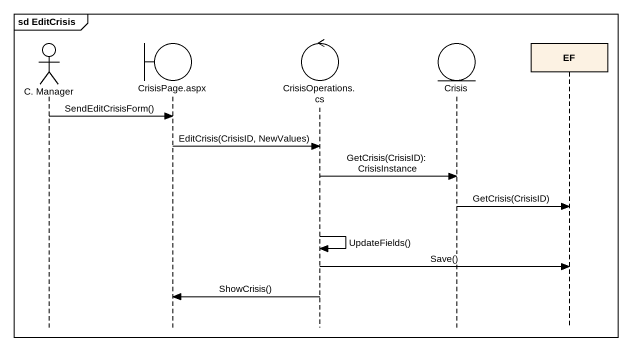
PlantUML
@startuml
mainframe sd EditCrisis
hide footbox
actor "C. Manager" as C_Manager
boundary "CrisisPage.aspx" as CrisisPage_aspx
control "CrisisOperations.cs" as CrisisOperations_cs
entity Crisis
participant EF

C_Manager -> CrisisPage_aspx : SendEditCrisisForm()
CrisisPage_aspx -> CrisisOperations_cs : EditCrisis(CrisisID, NewValues)
CrisisOperations_cs -> Crisis : GetCrisis(CrisisID): CrisisInstance
Crisis -> EF : GetCrisis(CrisisID)
CrisisOperations_cs -> CrisisOperations_cs : UpdateFields()
CrisisOperations_cs -> EF : Save()
CrisisOperations_cs -> CrisisPage_aspx : ShowCrisis()
@enduml
